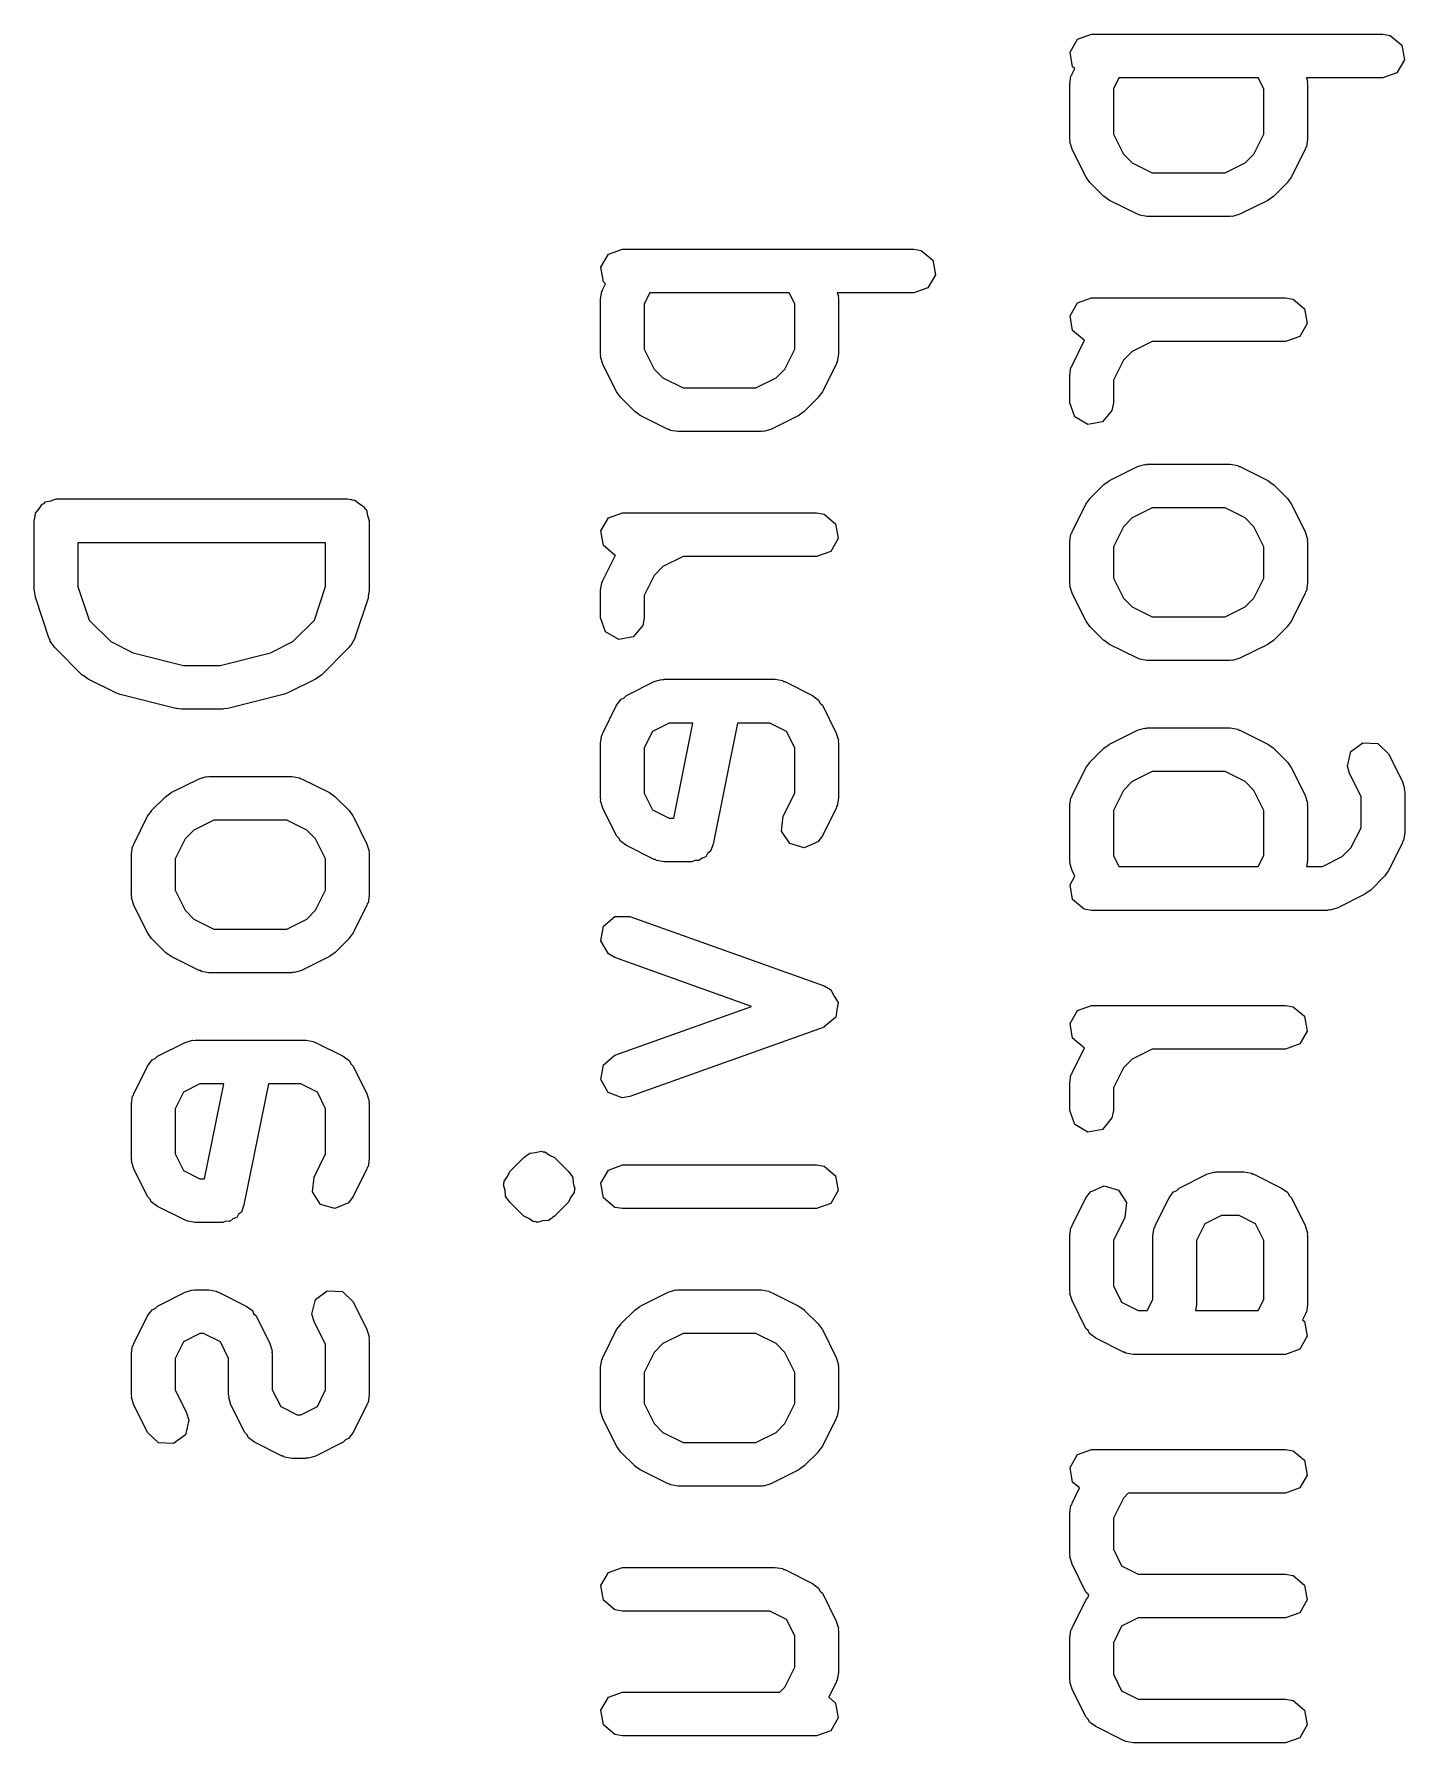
# Model space of a CAD drawing. Extents: x 105.3 to 133.3, y -109.9 to -92.3.
# Drawn here: x 105.27 to 109.97, y -98.17 to -92.31 of the extents above; entities that cross this region are included whole.
import ezdxf

# ---------------------------------------------------------------- set-up
doc = ezdxf.new("R2010")
doc.units = 0
doc.layers.add('BLACK', color=7, linetype='CONTINUOUS')

msp = doc.modelspace()

# ---------------------------------------------------------------- linework, layer by layer
at = {"layer": 'BLACK', "linetype": 'CONTINUOUS'}
for p, q in [((108.822, -92.3679), (108.848, -92.3235)), ((108.848, -92.3235), (108.896, -92.306)), ((108.896, -92.306), (109.896, -92.306)), ((109.896, -92.306), (109.921, -92.3105)), ((109.921, -92.3105), (109.961, -92.3435)), ((109.961, -92.3435), (109.97, -92.394)), ((108.831, -92.4185), (108.822, -92.3679)), ((108.838, -92.4243), (108.831, -92.4185)), ((109.97, -92.394), (109.944, -92.4384)), ((108.821, -92.4762), (108.825, -92.4505)), ((108.821, -92.6667), (108.821, -92.4762)), ((108.825, -92.4505), (108.828, -92.4471)), ((108.828, -92.4471), (108.829, -92.4426)), ((108.829, -92.4426), (108.838, -92.4243)), ((108.99, -92.456), (108.971, -92.4939)), ((109.468, -92.456), (108.99, -92.456)), ((109.487, -92.4939), (109.468, -92.456)), ((109.896, -92.456), (109.633, -92.456)), ((109.633, -92.456), (109.637, -92.4676)), ((109.637, -92.4676), (109.636, -92.472)), ((109.636, -92.472), (109.637, -92.4762)), ((109.637, -92.4762), (109.637, -92.6667)), ((109.944, -92.4384), (109.896, -92.456)), ((108.971, -92.4939), (108.971, -92.649)), ((109.487, -92.649), (109.487, -92.4939)), ((108.971, -92.649), (109.005, -92.7175)), ((109.453, -92.7175), (109.487, -92.649)), ((108.822, -92.6709), (108.821, -92.6667)), ((108.821, -92.6752), (108.822, -92.6709)), ((108.829, -92.7002), (108.821, -92.6752)), ((108.876, -92.7954), (108.829, -92.7002)), ((109.629, -92.7002), (109.582, -92.7954)), ((109.63, -92.6958), (109.629, -92.7002)), ((109.633, -92.6923), (109.63, -92.6958)), ((109.637, -92.6667), (109.633, -92.6923)), ((109.005, -92.7175), (109.035, -92.7479)), ((109.035, -92.7479), (109.104, -92.7821)), ((109.354, -92.7821), (109.423, -92.7479)), ((109.423, -92.7479), (109.453, -92.7175)), ((108.877, -92.7966), (108.876, -92.7954)), ((108.89, -92.8149), (108.877, -92.7966)), ((108.938, -92.8626), (108.89, -92.8149)), ((109.104, -92.7821), (109.354, -92.7821)), ((109.568, -92.8149), (109.52, -92.8626)), ((109.582, -92.7954), (109.568, -92.8135)), ((109.568, -92.8135), (109.568, -92.8149)), ((108.939, -92.8632), (108.938, -92.8626)), ((108.957, -92.8766), (108.939, -92.8632)), ((109.053, -92.9242), (108.957, -92.8766)), ((109.501, -92.8766), (109.405, -92.9242)), ((109.502, -92.8754), (109.501, -92.8766)), ((109.52, -92.8626), (109.502, -92.8754)), ((109.057, -92.9247), (109.053, -92.9242)), ((109.061, -92.9276), (109.057, -92.9247)), ((109.086, -92.9321), (109.061, -92.9276)), ((109.372, -92.9321), (109.086, -92.9321)), ((109.376, -92.9306), (109.372, -92.9321)), ((109.38, -92.9316), (109.376, -92.9306)), ((109.405, -92.9242), (109.38, -92.9316)), ((107.212, -93.106), (107.238, -93.0616)), ((107.238, -93.0616), (107.286, -93.044)), ((107.286, -93.044), (108.286, -93.044)), ((108.286, -93.044), (108.311, -93.0486)), ((108.311, -93.0486), (108.351, -93.0815)), ((107.221, -93.1565), (107.212, -93.106)), ((108.351, -93.0815), (108.36, -93.1321)), ((107.218, -93.1852), (107.219, -93.1807)), ((107.219, -93.1807), (107.228, -93.1624)), ((107.228, -93.1624), (107.221, -93.1565)), ((108.334, -93.1765), (108.286, -93.194)), ((108.36, -93.1321), (108.334, -93.1765)), ((107.211, -93.2143), (107.215, -93.1886)), ((107.211, -93.4048), (107.211, -93.2143)), ((107.215, -93.1886), (107.218, -93.1852)), ((107.38, -93.194), (107.361, -93.232)), ((107.361, -93.232), (107.361, -93.3871)), ((107.858, -93.194), (107.38, -93.194)), ((107.877, -93.232), (107.858, -93.194)), ((107.877, -93.3871), (107.877, -93.232)), ((108.286, -93.194), (108.023, -93.194)), ((108.023, -93.194), (108.027, -93.2057)), ((108.027, -93.2057), (108.026, -93.2101)), ((108.026, -93.2101), (108.027, -93.2143)), ((108.027, -93.2143), (108.027, -93.4048)), ((108.822, -93.2727), (108.848, -93.2283)), ((108.848, -93.2283), (108.896, -93.2107)), ((108.896, -93.2107), (109.562, -93.2107)), ((109.562, -93.2107), (109.588, -93.2152)), ((109.588, -93.2152), (109.627, -93.2482)), ((108.831, -93.3232), (108.822, -93.2727)), ((109.636, -93.2987), (109.611, -93.3432)), ((109.627, -93.2482), (109.636, -93.2987)), ((108.829, -93.4426), (108.872, -93.3565)), ((108.87, -93.3562), (108.831, -93.3232)), ((108.872, -93.3565), (108.87, -93.3562)), ((109.611, -93.3432), (109.562, -93.3607)), ((107.212, -93.409), (107.211, -93.4048)), ((107.211, -93.4133), (107.212, -93.409)), ((107.219, -93.4383), (107.211, -93.4133)), ((107.361, -93.3871), (107.395, -93.4556)), ((107.843, -93.4556), (107.877, -93.3871)), ((108.027, -93.4048), (108.023, -93.4304)), ((109.035, -93.395), (109.005, -93.4254)), ((109.104, -93.3607), (109.035, -93.395)), ((109.562, -93.3607), (109.104, -93.3607)), ((107.266, -93.5335), (107.219, -93.4383)), ((107.395, -93.4556), (107.425, -93.486)), ((107.813, -93.486), (107.843, -93.4556)), ((108.019, -93.4383), (107.972, -93.5335)), ((108.02, -93.4338), (108.019, -93.4383)), ((108.023, -93.4304), (108.02, -93.4338)), ((108.821, -93.4762), (108.825, -93.4505)), ((108.825, -93.4505), (108.828, -93.4471)), ((108.828, -93.4471), (108.829, -93.4426)), ((109.005, -93.4254), (108.971, -93.4939)), ((107.267, -93.5347), (107.266, -93.5335)), ((107.425, -93.486), (107.494, -93.5202)), ((107.494, -93.5202), (107.744, -93.5202)), ((107.744, -93.5202), (107.813, -93.486)), ((107.972, -93.5335), (107.958, -93.5516)), ((108.821, -93.5714), (108.821, -93.4762)), ((108.971, -93.4939), (108.971, -93.5714)), ((107.28, -93.553), (107.267, -93.5347)), ((107.328, -93.6007), (107.28, -93.553)), ((107.958, -93.553), (107.91, -93.6007)), ((107.958, -93.5516), (107.958, -93.553)), ((108.838, -93.6196), (108.821, -93.5714)), ((108.971, -93.5714), (108.966, -93.5971)), ((107.329, -93.6013), (107.328, -93.6007)), ((107.347, -93.6147), (107.329, -93.6013)), ((107.443, -93.6623), (107.347, -93.6147)), ((107.891, -93.6147), (107.795, -93.6623)), ((107.892, -93.6135), (107.891, -93.6147)), ((107.91, -93.6007), (107.892, -93.6135)), ((108.883, -93.6453), (108.838, -93.6196)), ((108.933, -93.6364), (108.883, -93.6453)), ((108.966, -93.5971), (108.933, -93.6364)), ((107.447, -93.6628), (107.443, -93.6623)), ((107.451, -93.6657), (107.447, -93.6628)), ((107.476, -93.6702), (107.451, -93.6657)), ((107.762, -93.6702), (107.476, -93.6702)), ((107.766, -93.6687), (107.762, -93.6702)), ((107.77, -93.6697), (107.766, -93.6687)), ((107.795, -93.6623), (107.77, -93.6697)), ((108.957, -93.8377), (109.053, -93.7901)), ((109.053, -93.7901), (109.078, -93.7826)), ((109.078, -93.7826), (109.082, -93.7837)), ((109.082, -93.7837), (109.086, -93.7821)), ((109.086, -93.7821), (109.372, -93.7821)), ((109.372, -93.7821), (109.398, -93.7867)), ((109.398, -93.7867), (109.401, -93.7895)), ((109.401, -93.7895), (109.405, -93.7901)), ((109.405, -93.7901), (109.501, -93.8377)), ((108.89, -93.8993), (108.938, -93.8517)), ((108.938, -93.8517), (108.956, -93.8389)), ((108.956, -93.8389), (108.957, -93.8377)), ((109.501, -93.8377), (109.519, -93.851)), ((109.519, -93.851), (109.52, -93.8517)), ((109.52, -93.8517), (109.568, -93.8993)), ((105.272, -93.9505), (105.284, -93.9356)), ((105.284, -93.9356), (105.294, -93.9187)), ((105.294, -93.9187), (105.301, -93.9164)), ((105.301, -93.9164), (105.305, -93.9112)), ((105.305, -93.9112), (105.324, -93.9079)), ((105.324, -93.9079), (105.342, -93.9012)), ((105.342, -93.9012), (106.342, -93.9012)), ((106.342, -93.9012), (106.352, -93.9029)), ((106.352, -93.9029), (106.355, -93.9023)), ((106.355, -93.9023), (106.358, -93.904)), ((106.358, -93.904), (106.368, -93.9057)), ((106.368, -93.9057), (106.383, -93.9182)), ((106.383, -93.9182), (106.4, -93.928)), ((106.4, -93.928), (106.402, -93.9343)), ((106.402, -93.9343), (106.407, -93.9387)), ((106.407, -93.9387), (106.411, -93.9579)), ((108.829, -94.0141), (108.876, -93.9188)), ((108.876, -93.9188), (108.89, -93.9008)), ((108.89, -93.9008), (108.89, -93.8993)), ((109.104, -93.9321), (109.035, -93.9664)), ((109.354, -93.9321), (109.104, -93.9321)), ((109.423, -93.9664), (109.354, -93.9321)), ((109.568, -93.8993), (109.581, -93.9177)), ((109.581, -93.9177), (109.582, -93.9188)), ((109.582, -93.9188), (109.629, -94.0141)), ((105.267, -93.9762), (105.269, -93.9664)), ((105.267, -94.2143), (105.267, -93.9762)), ((105.269, -93.9632), (105.27, -93.9603)), ((105.269, -93.9664), (105.269, -93.9632)), ((105.27, -93.9603), (105.272, -93.9505)), ((106.411, -93.9579), (106.417, -93.9762)), ((106.417, -93.9762), (106.417, -94.2143)), ((107.212, -94.0108), (107.238, -93.9664)), ((107.238, -93.9664), (107.286, -93.9488)), ((107.286, -93.9488), (107.952, -93.9488)), ((107.952, -93.9488), (107.978, -93.9533)), ((107.978, -93.9533), (108.017, -93.9863)), ((108.017, -93.9863), (108.026, -94.0368)), ((109.005, -93.9968), (108.971, -94.0653)), ((109.035, -93.9664), (109.005, -93.9968)), ((109.453, -93.9968), (109.423, -93.9664)), ((109.487, -94.0653), (109.453, -93.9968)), ((105.417, -94.0512), (105.417, -94.2021)), ((106.267, -94.0512), (105.417, -94.0512)), ((106.267, -94.2021), (106.267, -94.0512)), ((107.221, -94.0613), (107.212, -94.0108)), ((107.26, -94.0943), (107.221, -94.0613)), ((108.026, -94.0368), (108.001, -94.0813)), ((108.821, -94.0476), (108.825, -94.022)), ((108.821, -94.1905), (108.821, -94.0476)), ((108.825, -94.022), (108.828, -94.0185)), ((108.828, -94.0185), (108.829, -94.0141)), ((109.629, -94.0141), (109.637, -94.039)), ((109.637, -94.039), (109.636, -94.0434)), ((109.636, -94.0434), (109.637, -94.0476)), ((109.637, -94.0476), (109.637, -94.1905)), ((107.219, -94.1807), (107.262, -94.0946)), ((107.262, -94.0946), (107.26, -94.0943)), ((107.494, -94.0988), (107.425, -94.1331)), ((107.952, -94.0988), (107.494, -94.0988)), ((108.001, -94.0813), (107.952, -94.0988)), ((108.971, -94.0653), (108.971, -94.1728)), ((109.487, -94.1728), (109.487, -94.0653)), ((107.395, -94.1635), (107.361, -94.232)), ((107.425, -94.1331), (107.395, -94.1635)), ((108.971, -94.1728), (109.005, -94.2413)), ((109.453, -94.2413), (109.487, -94.1728)), ((105.268, -94.2158), (105.267, -94.2143)), ((105.271, -94.238), (105.268, -94.2158)), ((105.417, -94.2021), (105.456, -94.3166)), ((106.229, -94.3166), (106.267, -94.2021)), ((106.417, -94.2143), (106.413, -94.2364)), ((106.413, -94.2364), (106.414, -94.238)), ((107.211, -94.2143), (107.215, -94.1886)), ((107.211, -94.3095), (107.211, -94.2143)), ((107.215, -94.1886), (107.218, -94.1852)), ((107.218, -94.1852), (107.219, -94.1807)), ((107.361, -94.232), (107.361, -94.3095)), ((108.822, -94.1947), (108.821, -94.1905)), ((108.821, -94.199), (108.822, -94.1947)), ((108.829, -94.224), (108.821, -94.199)), ((108.876, -94.3193), (108.829, -94.224)), ((109.629, -94.224), (109.582, -94.3193)), ((109.63, -94.2196), (109.629, -94.224)), ((109.633, -94.2161), (109.63, -94.2196)), ((109.637, -94.1905), (109.633, -94.2161)), ((105.319, -94.3809), (105.271, -94.238)), ((106.414, -94.238), (106.366, -94.3809)), ((109.005, -94.2413), (109.035, -94.2717)), ((109.035, -94.2717), (109.104, -94.306)), ((109.354, -94.306), (109.423, -94.2717)), ((109.423, -94.2717), (109.453, -94.2413)), ((105.456, -94.3166), (105.53, -94.3907)), ((106.155, -94.3907), (106.229, -94.3166)), ((107.228, -94.3577), (107.211, -94.3095)), ((107.356, -94.3352), (107.323, -94.3745)), ((107.361, -94.3095), (107.356, -94.3352)), ((108.877, -94.3204), (108.876, -94.3193)), ((108.89, -94.3387), (108.877, -94.3204)), ((108.938, -94.3864), (108.89, -94.3387)), ((109.104, -94.306), (109.354, -94.306)), ((109.568, -94.3387), (109.52, -94.3864)), ((109.582, -94.3193), (109.568, -94.3373)), ((109.568, -94.3373), (109.568, -94.3387)), ((105.322, -94.3844), (105.319, -94.3809)), ((105.322, -94.3888), (105.322, -94.3844)), ((105.337, -94.4102), (105.322, -94.3888)), ((105.432, -94.5054), (105.337, -94.4102)), ((105.53, -94.3907), (105.607, -94.4292)), ((106.078, -94.4292), (106.155, -94.3907)), ((106.348, -94.4102), (106.253, -94.5054)), ((106.35, -94.4061), (106.348, -94.4102)), ((106.354, -94.4038), (106.35, -94.4061)), ((106.366, -94.3809), (106.354, -94.4038)), ((107.273, -94.3834), (107.228, -94.3577)), ((107.323, -94.3745), (107.273, -94.3834)), ((108.939, -94.3871), (108.938, -94.3864)), ((108.957, -94.4004), (108.939, -94.3871)), ((109.053, -94.448), (108.957, -94.4004)), ((109.501, -94.4004), (109.405, -94.448)), ((109.502, -94.3992), (109.501, -94.4004)), ((109.52, -94.3864), (109.502, -94.3992)), ((105.607, -94.4292), (105.78, -94.4726)), ((105.905, -94.4726), (106.078, -94.4292)), ((109.057, -94.4485), (109.053, -94.448)), ((109.061, -94.4514), (109.057, -94.4485)), ((109.086, -94.456), (109.061, -94.4514)), ((109.372, -94.456), (109.086, -94.456)), ((109.376, -94.4544), (109.372, -94.456)), ((109.38, -94.4555), (109.376, -94.4544)), ((109.405, -94.448), (109.38, -94.4555)), ((105.434, -94.5061), (105.432, -94.5054)), ((105.452, -94.5195), (105.434, -94.5061)), ((105.547, -94.5671), (105.452, -94.5195)), ((105.78, -94.4726), (105.905, -94.4726)), ((106.233, -94.5195), (106.138, -94.5671)), ((106.234, -94.5183), (106.233, -94.5195)), ((106.253, -94.5054), (106.234, -94.5183)), ((107.3, -94.5758), (107.395, -94.5282)), ((107.395, -94.5282), (107.42, -94.5207)), ((107.42, -94.5207), (107.424, -94.5218)), ((107.424, -94.5218), (107.429, -94.5202)), ((107.429, -94.5202), (107.81, -94.5202)), ((107.81, -94.5202), (107.835, -94.5248)), ((107.835, -94.5248), (107.839, -94.5276)), ((107.839, -94.5276), (107.843, -94.5282)), ((107.843, -94.5282), (107.938, -94.5758)), ((105.55, -94.5675), (105.547, -94.5671)), ((105.562, -94.5728), (105.55, -94.5675)), ((105.753, -94.6204), (105.562, -94.5728)), ((106.122, -94.5728), (105.932, -94.6204)), ((106.125, -94.5708), (106.122, -94.5728)), ((106.138, -94.5671), (106.125, -94.5708)), ((107.266, -94.6093), (107.282, -94.5884)), ((107.282, -94.5884), (107.292, -94.5839)), ((107.292, -94.5839), (107.3, -94.5758)), ((107.938, -94.5758), (107.959, -94.5913)), ((105.756, -94.62), (105.753, -94.6204)), ((105.771, -94.6226), (105.756, -94.62)), ((105.914, -94.6226), (105.771, -94.6226)), ((105.917, -94.6214), (105.914, -94.6226)), ((105.932, -94.6204), (105.917, -94.6214)), ((107.219, -94.7046), (107.266, -94.6093)), ((107.959, -94.5913), (107.964, -94.6016)), ((107.964, -94.6016), (107.972, -94.6093)), ((107.972, -94.6093), (108.019, -94.7046)), ((107.218, -94.709), (107.219, -94.7046)), ((107.389, -94.6988), (107.361, -94.7558)), ((107.446, -94.6702), (107.389, -94.6988)), ((107.528, -94.6702), (107.446, -94.6702)), ((107.462, -94.9964), (107.528, -94.6702)), ((107.681, -94.6702), (107.597, -95.0861)), ((107.792, -94.6702), (107.681, -94.6702)), ((107.849, -94.6988), (107.792, -94.6702)), ((107.877, -94.7558), (107.849, -94.6988)), ((108.019, -94.7046), (108.027, -94.7295)), ((108.957, -94.7424), (109.053, -94.6948)), ((109.053, -94.6948), (109.078, -94.6874)), ((109.078, -94.6874), (109.082, -94.6884)), ((109.082, -94.6884), (109.086, -94.6869)), ((109.086, -94.6869), (109.372, -94.6869)), ((109.372, -94.6869), (109.398, -94.6914)), ((109.398, -94.6914), (109.401, -94.6943)), ((109.401, -94.6943), (109.405, -94.6948)), ((109.405, -94.6948), (109.501, -94.7424)), ((107.211, -94.7381), (107.215, -94.7124)), ((107.211, -94.9286), (107.211, -94.7381)), ((107.215, -94.7124), (107.218, -94.709)), ((107.361, -94.7558), (107.361, -94.9109)), ((107.877, -94.9109), (107.877, -94.7558)), ((108.027, -94.7295), (108.026, -94.7339)), ((108.026, -94.7339), (108.027, -94.7381)), ((108.027, -94.7381), (108.027, -94.9286)), ((108.89, -94.8041), (108.938, -94.7565)), ((108.938, -94.7565), (108.956, -94.7436)), ((108.956, -94.7436), (108.957, -94.7424)), ((109.501, -94.7424), (109.519, -94.7558)), ((109.519, -94.7558), (109.52, -94.7565)), ((109.52, -94.7565), (109.568, -94.8041)), ((109.786, -94.7682), (109.827, -94.7376)), ((109.827, -94.7376), (109.878, -94.7407)), ((109.878, -94.7407), (109.915, -94.776)), ((108.829, -94.9188), (108.876, -94.8236)), ((108.876, -94.8236), (108.89, -94.8056)), ((108.89, -94.8056), (108.89, -94.8041)), ((109.568, -94.8041), (109.581, -94.8225)), ((109.581, -94.8225), (109.582, -94.8236)), ((109.582, -94.8236), (109.629, -94.9188)), ((109.774, -94.8181), (109.786, -94.7682)), ((109.781, -94.8431), (109.774, -94.8181)), ((109.915, -94.776), (109.963, -94.8712)), ((105.737, -94.9091), (105.833, -94.8615)), ((105.833, -94.8615), (105.858, -94.8541)), ((105.858, -94.8541), (105.862, -94.8551)), ((105.862, -94.8551), (105.866, -94.8536)), ((105.866, -94.8536), (106.152, -94.8536)), ((106.152, -94.8536), (106.178, -94.8581)), ((106.178, -94.8581), (106.181, -94.861)), ((106.181, -94.861), (106.185, -94.8615)), ((106.185, -94.8615), (106.281, -94.9091)), ((109.035, -94.8712), (109.005, -94.9016)), ((109.104, -94.8369), (109.035, -94.8712)), ((109.354, -94.8369), (109.104, -94.8369)), ((109.423, -94.8712), (109.354, -94.8369)), ((109.453, -94.9016), (109.423, -94.8712)), ((109.821, -94.9225), (109.781, -94.8431)), ((109.963, -94.8712), (109.97, -94.8962)), ((105.67, -94.9708), (105.718, -94.9232)), ((105.718, -94.9232), (105.736, -94.9103)), ((105.736, -94.9103), (105.737, -94.9091)), ((106.281, -94.9091), (106.299, -94.9225)), ((106.299, -94.9225), (106.3, -94.9232)), ((106.3, -94.9232), (106.348, -94.9708)), ((107.212, -94.9328), (107.211, -94.9286)), ((107.211, -94.9371), (107.212, -94.9328)), ((107.219, -94.9621), (107.211, -94.9371)), ((107.361, -94.9109), (107.389, -94.9679)), ((107.838, -94.9903), (107.877, -94.9109)), ((108.027, -94.9286), (108.023, -94.9542)), ((108.821, -94.9524), (108.825, -94.9267)), ((108.825, -94.9267), (108.828, -94.9233)), ((108.828, -94.9233), (108.829, -94.9188)), ((109.005, -94.9016), (108.971, -94.9701)), ((109.487, -94.9701), (109.453, -94.9016)), ((109.629, -94.9188), (109.637, -94.9438)), ((109.821, -95.0299), (109.821, -94.9225)), ((109.97, -94.8962), (109.969, -94.9005)), ((109.969, -94.9005), (109.971, -94.9048)), ((109.971, -94.9048), (109.971, -95.0476)), ((105.609, -95.0855), (105.656, -94.9903)), ((105.656, -94.9903), (105.67, -94.9723)), ((105.67, -94.9723), (105.67, -94.9708)), ((106.348, -94.9708), (106.361, -94.9891)), ((106.361, -94.9891), (106.362, -94.9903)), ((106.362, -94.9903), (106.409, -95.0855)), ((107.266, -95.0573), (107.219, -94.9621)), ((107.389, -94.9679), (107.446, -94.9964)), ((107.446, -94.9964), (107.462, -94.9964)), ((107.832, -95.0412), (107.838, -94.9903)), ((108.019, -94.9621), (107.972, -95.0573)), ((108.02, -94.9577), (108.019, -94.9621)), ((108.023, -94.9542), (108.02, -94.9577)), ((108.821, -95.1429), (108.821, -94.9524)), ((108.971, -94.9701), (108.971, -95.1252)), ((109.487, -95.1252), (109.487, -94.9701)), ((109.637, -94.9438), (109.636, -94.9482)), ((109.636, -94.9482), (109.637, -94.9524)), ((109.637, -94.9524), (109.637, -95.1429)), ((105.815, -95.0378), (105.785, -95.0682)), ((105.884, -95.0036), (105.815, -95.0378)), ((106.134, -95.0036), (105.884, -95.0036)), ((106.203, -95.0378), (106.134, -95.0036)), ((106.233, -95.0682), (106.203, -95.0378)), ((107.274, -95.0651), (107.266, -95.0573)), ((107.86, -95.084), (107.832, -95.0412)), ((107.972, -95.0573), (107.956, -95.0783)), ((109.786, -95.0984), (109.821, -95.0299)), ((109.971, -95.0476), (109.966, -95.0733)), ((105.601, -95.119), (105.605, -95.0934)), ((105.605, -95.0934), (105.608, -95.09)), ((105.608, -95.09), (105.609, -95.0855)), ((105.785, -95.0682), (105.751, -95.1368)), ((106.267, -95.1368), (106.233, -95.0682)), ((106.409, -95.0855), (106.417, -95.1105)), ((106.417, -95.1105), (106.416, -95.1148)), ((106.416, -95.1148), (106.417, -95.119)), ((107.279, -95.0754), (107.274, -95.0651)), ((107.3, -95.0909), (107.279, -95.0754)), ((107.395, -95.1385), (107.3, -95.0909)), ((107.588, -95.1104), (107.578, -95.1182)), ((107.597, -95.0861), (107.588, -95.1104)), ((107.909, -95.0987), (107.86, -95.084)), ((107.956, -95.0783), (107.909, -95.0987)), ((109.756, -95.1288), (109.786, -95.0984)), ((109.963, -95.0812), (109.915, -95.1764)), ((109.966, -95.0733), (109.963, -95.0767)), ((109.963, -95.0767), (109.963, -95.0812)), ((105.601, -95.2619), (105.601, -95.119)), ((105.751, -95.1368), (105.751, -95.2442)), ((106.267, -95.2442), (106.267, -95.1368)), ((106.417, -95.119), (106.417, -95.2619)), ((107.399, -95.139), (107.395, -95.1385)), ((107.403, -95.1419), (107.399, -95.139)), ((107.429, -95.1464), (107.403, -95.1419)), ((107.524, -95.1464), (107.429, -95.1464)), ((107.535, -95.1422), (107.524, -95.1464)), ((107.548, -95.1425), (107.535, -95.1422)), ((107.559, -95.1337), (107.548, -95.1425)), ((107.572, -95.1289), (107.559, -95.1337)), ((107.578, -95.1182), (107.572, -95.1289)), ((108.822, -95.1471), (108.821, -95.1429)), ((108.821, -95.1514), (108.822, -95.1471)), ((108.829, -95.1764), (108.821, -95.1514)), ((108.971, -95.1252), (108.99, -95.1631)), ((108.99, -95.1631), (109.468, -95.1631)), ((109.468, -95.1631), (109.487, -95.1252)), ((109.637, -95.1429), (109.634, -95.1631)), ((109.634, -95.1631), (109.688, -95.1631)), ((109.688, -95.1631), (109.756, -95.1288)), ((108.822, -95.2251), (108.839, -95.1962)), ((108.831, -95.2756), (108.822, -95.2251)), ((108.839, -95.1962), (108.829, -95.1764)), ((109.901, -95.1959), (109.854, -95.2435)), ((109.902, -95.1944), (109.901, -95.1959)), ((109.915, -95.1764), (109.902, -95.1944)), ((105.602, -95.2661), (105.601, -95.2619)), ((105.601, -95.2705), (105.602, -95.2661)), ((105.609, -95.2954), (105.601, -95.2705)), ((105.751, -95.2442), (105.785, -95.3127)), ((106.233, -95.3127), (106.267, -95.2442)), ((106.41, -95.291), (106.409, -95.2954)), ((106.413, -95.2876), (106.41, -95.291)), ((106.417, -95.2619), (106.413, -95.2876)), ((108.87, -95.3086), (108.831, -95.2756)), ((109.834, -95.2576), (109.739, -95.3052)), ((109.835, -95.2564), (109.834, -95.2576)), ((109.854, -95.2435), (109.835, -95.2564)), ((105.656, -95.3907), (105.609, -95.2954)), ((105.785, -95.3127), (105.815, -95.3431)), ((105.815, -95.3431), (105.884, -95.3774)), ((106.134, -95.3774), (106.203, -95.3431)), ((106.203, -95.3431), (106.233, -95.3127)), ((106.409, -95.2954), (106.362, -95.3907)), ((107.221, -95.3677), (107.26, -95.3344)), ((107.26, -95.3344), (107.311, -95.3341)), ((107.311, -95.3341), (107.978, -95.5722)), ((108.896, -95.3131), (108.87, -95.3086)), ((109.705, -95.3131), (108.896, -95.3131)), ((109.709, -95.3116), (109.705, -95.3131)), ((109.714, -95.3126), (109.709, -95.3116)), ((109.739, -95.3052), (109.714, -95.3126)), ((105.657, -95.3918), (105.656, -95.3907)), ((105.67, -95.4102), (105.657, -95.3918)), ((105.718, -95.4578), (105.67, -95.4102)), ((105.884, -95.3774), (106.134, -95.3774)), ((106.348, -95.4102), (106.3, -95.4578)), ((106.362, -95.3907), (106.348, -95.4087)), ((106.348, -95.4087), (106.348, -95.4102)), ((107.212, -95.4182), (107.221, -95.3677)), ((105.719, -95.4585), (105.718, -95.4578)), ((105.737, -95.4718), (105.719, -95.4585)), ((106.3, -95.4578), (106.282, -95.4707)), ((107.238, -95.4625), (107.212, -95.4182)), ((107.26, -95.4754), (107.238, -95.4625)), ((105.833, -95.5195), (105.737, -95.4718)), ((105.837, -95.52), (105.833, -95.5195)), ((105.841, -95.5229), (105.837, -95.52)), ((105.866, -95.5274), (105.841, -95.5229)), ((106.152, -95.5274), (105.866, -95.5274)), ((106.156, -95.5258), (106.152, -95.5274)), ((106.16, -95.5269), (106.156, -95.5258)), ((106.185, -95.5195), (106.16, -95.5269)), ((106.281, -95.4718), (106.185, -95.5195)), ((106.282, -95.4707), (106.281, -95.4718)), ((107.729, -95.6429), (107.26, -95.4754)), ((107.978, -95.5722), (108, -95.5851)), ((108, -95.5851), (108, -95.5855)), ((108, -95.5855), (108.001, -95.5857)), ((108.001, -95.5857), (108.013, -95.6076)), ((107.26, -95.8103), (107.729, -95.6429)), ((108.013, -95.6076), (108.026, -95.6294)), ((108.026, -95.6303), (108.022, -95.655)), ((108.026, -95.6294), (108.026, -95.6299)), ((108.026, -95.6299), (108.026, -95.6303)), ((108.848, -95.6568), (108.896, -95.6393)), ((108.896, -95.6393), (109.562, -95.6393)), ((109.562, -95.6393), (109.588, -95.6438)), ((109.588, -95.6438), (109.627, -95.6768)), ((107.998, -95.6968), (107.978, -95.7132)), ((108.017, -95.6807), (107.998, -95.6968)), ((108.018, -95.68), (108.017, -95.6803)), ((108.017, -95.6803), (108.017, -95.6807)), ((108.022, -95.655), (108.018, -95.68)), ((108.822, -95.7013), (108.848, -95.6568)), ((108.831, -95.7518), (108.822, -95.7013)), ((109.627, -95.6768), (109.636, -95.7273)), ((105.785, -95.7663), (105.81, -95.7588)), ((105.81, -95.7588), (105.814, -95.7599)), ((105.814, -95.7599), (105.819, -95.7583)), ((105.819, -95.7583), (106.2, -95.7583)), ((106.2, -95.7583), (106.225, -95.7629)), ((107.978, -95.7135), (107.311, -95.9516)), ((107.978, -95.7132), (107.978, -95.7132)), ((107.978, -95.7132), (107.978, -95.7135)), ((108.87, -95.7848), (108.831, -95.7518)), ((109.636, -95.7273), (109.611, -95.7717)), ((105.682, -95.822), (105.69, -95.8139)), ((105.69, -95.8139), (105.785, -95.7663)), ((106.225, -95.7629), (106.229, -95.7657)), ((106.229, -95.7657), (106.233, -95.7663)), ((106.233, -95.7663), (106.328, -95.8139)), ((106.328, -95.8139), (106.349, -95.8294)), ((107.221, -95.8431), (107.26, -95.8103)), ((108.829, -95.8712), (108.872, -95.7851)), ((108.872, -95.7851), (108.87, -95.7848)), ((109.104, -95.7893), (109.035, -95.8235)), ((109.562, -95.7893), (109.104, -95.7893)), ((109.611, -95.7717), (109.562, -95.7893)), ((105.609, -95.9426), (105.656, -95.8474)), ((105.656, -95.8474), (105.672, -95.8265)), ((105.672, -95.8265), (105.682, -95.822)), ((106.349, -95.8294), (106.354, -95.8397)), ((106.354, -95.8397), (106.362, -95.8474)), ((106.362, -95.8474), (106.409, -95.9426)), ((107.212, -95.8935), (107.221, -95.8431)), ((108.821, -95.9048), (108.825, -95.8791)), ((108.825, -95.8791), (108.828, -95.8757)), ((108.828, -95.8757), (108.829, -95.8712)), ((109.005, -95.8539), (108.971, -95.9225)), ((109.035, -95.8235), (109.005, -95.8539)), ((105.779, -95.9369), (105.751, -95.9939)), ((105.836, -95.9083), (105.779, -95.9369)), ((105.918, -95.9083), (105.836, -95.9083)), ((105.852, -96.2345), (105.918, -95.9083)), ((106.071, -95.9083), (105.987, -96.3242)), ((106.182, -95.9083), (106.071, -95.9083)), ((106.239, -95.9369), (106.182, -95.9083)), ((106.267, -95.9939), (106.239, -95.9369)), ((107.237, -95.9381), (107.212, -95.8935)), ((107.285, -95.956), (107.237, -95.9381)), ((108.821, -96), (108.821, -95.9048)), ((108.971, -95.9225), (108.971, -96)), ((105.601, -95.9762), (105.605, -95.9505)), ((105.601, -96.1667), (105.601, -95.9762)), ((105.605, -95.9505), (105.608, -95.9471)), ((105.608, -95.9471), (105.609, -95.9426)), ((105.751, -95.9939), (105.751, -96.149)), ((106.267, -96.149), (106.267, -95.9939)), ((106.409, -95.9426), (106.417, -95.9676)), ((106.417, -95.9676), (106.416, -95.972)), ((106.416, -95.972), (106.417, -95.9762)), ((106.417, -95.9762), (106.417, -96.1667)), ((107.311, -95.9516), (107.285, -95.956)), ((108.838, -96.0482), (108.821, -96)), ((108.883, -96.0739), (108.838, -96.0482)), ((108.966, -96.0257), (108.933, -96.065)), ((108.971, -96), (108.966, -96.0257)), ((108.933, -96.065), (108.883, -96.0739)), ((105.602, -96.1709), (105.601, -96.1667)), ((105.601, -96.1752), (105.602, -96.1709)), ((105.751, -96.149), (105.779, -96.206)), ((106.228, -96.2284), (106.267, -96.149)), ((106.417, -96.1667), (106.413, -96.1923)), ((106.899, -96.2089), (106.947, -96.1613)), ((106.947, -96.1613), (106.955, -96.1556)), ((106.955, -96.1556), (106.957, -96.1528)), ((106.957, -96.1528), (106.96, -96.152)), ((106.96, -96.152), (106.968, -96.1463)), ((106.968, -96.1463), (106.988, -96.1446)), ((106.988, -96.1446), (107.007, -96.1396)), ((107.007, -96.1396), (107.013, -96.1424)), ((107.013, -96.1424), (107.019, -96.1418)), ((107.019, -96.1418), (107.035, -96.153)), ((107.035, -96.153), (107.053, -96.1613)), ((107.053, -96.1613), (107.101, -96.2089)), ((105.609, -96.2002), (105.601, -96.1752)), ((105.656, -96.2954), (105.609, -96.2002)), ((105.779, -96.206), (105.836, -96.2345)), ((106.222, -96.2793), (106.228, -96.2284)), ((106.409, -96.2002), (106.362, -96.2954)), ((106.41, -96.1958), (106.409, -96.2002)), ((106.413, -96.1923), (106.41, -96.1958)), ((106.88, -96.2425), (106.891, -96.2265)), ((106.891, -96.2265), (106.899, -96.2089)), ((107.101, -96.2089), (107.106, -96.217)), ((107.106, -96.217), (107.109, -96.2189)), ((107.109, -96.2189), (107.11, -96.2221)), ((107.11, -96.2221), (107.11, -96.2223)), ((107.11, -96.2223), (107.113, -96.2244)), ((107.113, -96.2244), (107.113, -96.2264)), ((107.113, -96.2264), (107.116, -96.2302)), ((107.116, -96.2302), (107.117, -96.2496)), ((107.212, -96.2489), (107.238, -96.2045)), ((107.238, -96.2045), (107.286, -96.1869)), ((107.286, -96.1869), (107.952, -96.1869)), ((107.952, -96.1869), (107.978, -96.1914)), ((107.978, -96.1914), (108.017, -96.2244)), ((108.017, -96.2244), (108.026, -96.2749)), ((109.196, -96.2663), (109.291, -96.2186)), ((109.291, -96.2186), (109.316, -96.2112)), ((109.316, -96.2112), (109.32, -96.2122)), ((109.32, -96.2122), (109.324, -96.2107)), ((109.324, -96.2107), (109.42, -96.2107)), ((109.42, -96.2107), (109.445, -96.2152)), ((109.445, -96.2152), (109.449, -96.2181)), ((109.449, -96.2181), (109.453, -96.2186)), ((109.453, -96.2186), (109.548, -96.2663)), ((105.836, -96.2345), (105.852, -96.2345)), ((106.25, -96.3221), (106.222, -96.2793)), ((106.878, -96.2554), (106.879, -96.2523)), ((106.883, -96.2742), (106.878, -96.2554)), ((106.879, -96.2489), (106.88, -96.2459)), ((106.879, -96.2523), (106.879, -96.2489)), ((106.88, -96.2459), (106.88, -96.2425)), ((106.884, -96.2936), (106.883, -96.2742)), ((107.12, -96.2813), (107.109, -96.2973)), ((107.117, -96.2496), (107.122, -96.2684)), ((107.121, -96.2749), (107.12, -96.2779)), ((107.12, -96.2779), (107.12, -96.2813)), ((107.122, -96.2684), (107.121, -96.2715)), ((107.121, -96.2715), (107.121, -96.2749)), ((107.221, -96.2994), (107.212, -96.2489)), ((108.026, -96.2749), (108.001, -96.3194)), ((108.876, -96.2998), (108.892, -96.2789)), ((108.892, -96.2789), (108.939, -96.2585)), ((108.939, -96.2585), (108.988, -96.2731)), ((108.988, -96.2731), (109.016, -96.3159)), ((109.162, -96.2998), (109.177, -96.2789)), ((109.177, -96.2789), (109.188, -96.2744)), ((109.188, -96.2744), (109.196, -96.2663)), ((109.548, -96.2663), (109.569, -96.2818)), ((109.569, -96.2818), (109.574, -96.2921)), ((105.664, -96.3032), (105.656, -96.2954)), ((105.669, -96.3135), (105.664, -96.3032)), ((105.69, -96.329), (105.669, -96.3135)), ((105.785, -96.3766), (105.69, -96.329)), ((105.978, -96.3485), (105.968, -96.3562)), ((105.987, -96.3242), (105.978, -96.3485)), ((106.299, -96.3368), (106.25, -96.3221)), ((106.346, -96.3164), (106.299, -96.3368)), ((106.362, -96.2954), (106.346, -96.3164)), ((106.887, -96.2974), (106.884, -96.2936)), ((106.887, -96.2994), (106.887, -96.2974)), ((106.89, -96.3015), (106.887, -96.2994)), ((106.89, -96.3017), (106.89, -96.3015)), ((106.891, -96.3049), (106.89, -96.3017)), ((106.894, -96.3068), (106.891, -96.3049)), ((106.899, -96.3149), (106.894, -96.3068)), ((106.947, -96.3626), (106.899, -96.3149)), ((107.101, -96.3149), (107.053, -96.3626)), ((107.109, -96.2973), (107.101, -96.3149)), ((107.26, -96.3324), (107.221, -96.2994)), ((107.286, -96.3369), (107.26, -96.3324)), ((107.952, -96.3369), (107.286, -96.3369)), ((108.001, -96.3194), (107.952, -96.3369)), ((108.829, -96.395), (108.876, -96.2998)), ((109.016, -96.3159), (109.01, -96.3669)), ((109.114, -96.395), (109.162, -96.2998)), ((109.574, -96.2921), (109.582, -96.2998)), ((109.582, -96.2998), (109.629, -96.395)), ((105.789, -96.3771), (105.785, -96.3766)), ((105.793, -96.38), (105.789, -96.3771)), ((105.819, -96.3845), (105.793, -96.38)), ((105.914, -96.3845), (105.819, -96.3845)), ((105.925, -96.3803), (105.914, -96.3845)), ((105.938, -96.3806), (105.925, -96.3803)), ((105.949, -96.3718), (105.938, -96.3806)), ((105.962, -96.367), (105.949, -96.3718)), ((105.968, -96.3562), (105.962, -96.367)), ((106.965, -96.3708), (106.947, -96.3626)), ((106.981, -96.382), (106.965, -96.3708)), ((106.987, -96.3814), (106.981, -96.382)), ((106.993, -96.3842), (106.987, -96.3814)), ((107.012, -96.3792), (106.993, -96.3842)), ((107.032, -96.3775), (107.012, -96.3792)), ((107.04, -96.3718), (107.032, -96.3775)), ((107.043, -96.371), (107.04, -96.3718)), ((107.045, -96.3682), (107.043, -96.371)), ((107.053, -96.3626), (107.045, -96.3682)), ((108.821, -96.4286), (108.825, -96.4029)), ((108.825, -96.4029), (108.828, -96.3995)), ((108.828, -96.3995), (108.829, -96.395)), ((109.01, -96.3669), (108.971, -96.4463)), ((109.106, -96.4286), (109.111, -96.4029)), ((109.111, -96.4029), (109.114, -96.3995)), ((109.114, -96.3995), (109.114, -96.395)), ((109.285, -96.3892), (109.256, -96.4463)), ((109.342, -96.3607), (109.285, -96.3892)), ((109.402, -96.3607), (109.342, -96.3607)), ((109.459, -96.3892), (109.402, -96.3607)), ((109.487, -96.4463), (109.459, -96.3892)), ((109.629, -96.395), (109.637, -96.42)), ((108.821, -96.619), (108.821, -96.4286)), ((108.971, -96.4463), (108.971, -96.6013)), ((109.106, -96.649), (109.106, -96.4286)), ((109.256, -96.4463), (109.256, -96.6667)), ((109.487, -96.649), (109.487, -96.4463)), ((109.637, -96.42), (109.636, -96.4244)), ((109.636, -96.4244), (109.637, -96.4286)), ((109.637, -96.4286), (109.637, -96.6667)), ((105.69, -96.671), (105.785, -96.6234)), ((105.785, -96.6234), (105.81, -96.616)), ((105.81, -96.616), (105.814, -96.617)), ((105.814, -96.617), (105.819, -96.6155)), ((105.819, -96.6155), (105.866, -96.6155)), ((105.866, -96.6155), (105.892, -96.62)), ((105.892, -96.62), (105.895, -96.6229)), ((105.895, -96.6229), (105.9, -96.6234)), ((105.9, -96.6234), (105.995, -96.671)), ((106.232, -96.6492), (106.273, -96.6186)), ((106.273, -96.6186), (106.325, -96.6217)), ((106.325, -96.6217), (106.362, -96.6569)), ((107.347, -96.671), (107.443, -96.6234)), ((107.443, -96.6234), (107.468, -96.616)), ((107.468, -96.616), (107.472, -96.617)), ((107.472, -96.617), (107.476, -96.6155)), ((107.476, -96.6155), (107.762, -96.6155)), ((107.762, -96.6155), (107.788, -96.62)), ((107.788, -96.62), (107.791, -96.6229)), ((107.791, -96.6229), (107.795, -96.6234)), ((107.795, -96.6234), (107.891, -96.671)), ((108.822, -96.6233), (108.821, -96.619)), ((108.821, -96.6276), (108.822, -96.6233)), ((108.829, -96.6526), (108.821, -96.6276)), ((108.971, -96.6013), (108.999, -96.6584)), ((105.656, -96.7046), (105.672, -96.6836)), ((105.672, -96.6836), (105.682, -96.6792)), ((105.682, -96.6792), (105.69, -96.671)), ((105.995, -96.671), (106.016, -96.6865)), ((106.016, -96.6865), (106.02, -96.6968)), ((106.02, -96.6968), (106.029, -96.7046)), ((106.22, -96.699), (106.232, -96.6492)), ((106.228, -96.724), (106.22, -96.699)), ((106.362, -96.6569), (106.409, -96.7522)), ((107.28, -96.7327), (107.328, -96.6851)), ((107.328, -96.6851), (107.346, -96.6722)), ((107.346, -96.6722), (107.347, -96.671)), ((107.891, -96.671), (107.909, -96.6844)), ((107.909, -96.6844), (107.91, -96.6851)), ((107.91, -96.6851), (107.958, -96.7327)), ((108.876, -96.7478), (108.829, -96.6526)), ((108.999, -96.6584), (109.056, -96.6869)), ((109.056, -96.6869), (109.087, -96.6869)), ((109.087, -96.6869), (109.106, -96.649)), ((109.256, -96.6667), (109.253, -96.6869)), ((109.253, -96.6869), (109.468, -96.6869)), ((109.468, -96.6869), (109.487, -96.649)), ((109.629, -96.7002), (109.62, -96.7185)), ((109.63, -96.6958), (109.629, -96.7002)), ((109.633, -96.6923), (109.63, -96.6958)), ((109.637, -96.6667), (109.633, -96.6923)), ((105.609, -96.7998), (105.656, -96.7046)), ((106.029, -96.7046), (106.076, -96.7998)), ((106.267, -96.8034), (106.228, -96.724)), ((106.409, -96.7522), (106.417, -96.7771)), ((107.219, -96.8474), (107.266, -96.7522)), ((107.266, -96.7522), (107.28, -96.7342)), ((107.28, -96.7342), (107.28, -96.7327)), ((107.958, -96.7327), (107.971, -96.751)), ((107.971, -96.751), (107.972, -96.7522)), ((107.972, -96.7522), (108.019, -96.8474)), ((108.884, -96.7555), (108.876, -96.7478)), ((108.889, -96.7659), (108.884, -96.7555)), ((109.62, -96.7185), (109.627, -96.7244)), ((109.627, -96.7244), (109.636, -96.7749)), ((105.601, -96.8333), (105.605, -96.8077)), ((105.605, -96.8077), (105.608, -96.8042)), ((105.608, -96.8042), (105.609, -96.7998)), ((105.779, -96.794), (105.751, -96.851)), ((105.836, -96.7655), (105.779, -96.794)), ((105.848, -96.7655), (105.836, -96.7655)), ((105.906, -96.794), (105.848, -96.7655)), ((105.934, -96.851), (105.906, -96.794)), ((106.076, -96.7998), (106.084, -96.8248)), ((106.267, -96.9585), (106.267, -96.8034)), ((106.417, -96.7771), (106.416, -96.7815)), ((106.416, -96.7815), (106.417, -96.7857)), ((106.417, -96.7857), (106.417, -96.9762)), ((107.425, -96.7997), (107.395, -96.8301)), ((107.494, -96.7655), (107.425, -96.7997)), ((107.744, -96.7655), (107.494, -96.7655)), ((107.813, -96.7997), (107.744, -96.7655)), ((107.843, -96.8301), (107.813, -96.7997)), ((108.91, -96.7814), (108.889, -96.7659)), ((109.005, -96.829), (108.91, -96.7814)), ((109.636, -96.7749), (109.611, -96.8194)), ((105.601, -96.9762), (105.601, -96.8333)), ((105.751, -96.851), (105.751, -96.9585)), ((105.934, -96.9762), (105.934, -96.851)), ((106.084, -96.8248), (106.083, -96.8291)), ((106.083, -96.8291), (106.084, -96.8333)), ((106.084, -96.8333), (106.084, -96.9585)), ((107.211, -96.881), (107.215, -96.8553)), ((107.215, -96.8553), (107.218, -96.8519)), ((107.218, -96.8519), (107.219, -96.8474)), ((107.395, -96.8301), (107.361, -96.8987)), ((107.877, -96.8987), (107.843, -96.8301)), ((108.019, -96.8474), (108.027, -96.8724)), ((108.027, -96.8724), (108.026, -96.8767)), ((109.009, -96.8295), (109.005, -96.829)), ((109.013, -96.8324), (109.009, -96.8295)), ((109.039, -96.8369), (109.013, -96.8324)), ((109.562, -96.8369), (109.039, -96.8369)), ((109.611, -96.8194), (109.562, -96.8369)), ((107.211, -97.0238), (107.211, -96.881)), ((107.361, -96.8987), (107.361, -97.0061)), ((107.877, -97.0061), (107.877, -96.8987)), ((108.026, -96.8767), (108.027, -96.881)), ((108.027, -96.881), (108.027, -97.0238)), ((105.602, -96.9804), (105.601, -96.9762)), ((105.601, -96.9848), (105.602, -96.9804)), ((105.609, -97.0097), (105.601, -96.9848)), ((105.751, -96.9585), (105.79, -97.0379)), ((105.936, -96.9804), (105.934, -96.9762)), ((105.935, -96.9848), (105.936, -96.9804)), ((105.942, -97.0097), (105.935, -96.9848)), ((106.084, -96.9585), (106.113, -97.0155)), ((106.239, -97.0155), (106.267, -96.9585)), ((106.417, -96.9762), (106.413, -97.0018)), ((105.656, -97.105), (105.609, -97.0097)), ((105.79, -97.0379), (105.798, -97.0629)), ((105.99, -97.105), (105.942, -97.0097)), ((106.113, -97.0155), (106.17, -97.044)), ((106.17, -97.044), (106.182, -97.044)), ((106.182, -97.044), (106.239, -97.0155)), ((106.409, -97.0097), (106.362, -97.105)), ((106.41, -97.0053), (106.409, -97.0097)), ((106.413, -97.0018), (106.41, -97.0053)), ((107.212, -97.028), (107.211, -97.0238)), ((107.211, -97.0324), (107.212, -97.028)), ((107.219, -97.0573), (107.211, -97.0324)), ((107.361, -97.0061), (107.395, -97.0746)), ((107.843, -97.0746), (107.877, -97.0061)), ((108.023, -97.0495), (108.02, -97.0529)), ((108.027, -97.0238), (108.023, -97.0495)), ((105.694, -97.1402), (105.656, -97.105)), ((105.798, -97.0629), (105.786, -97.1128)), ((105.998, -97.1127), (105.99, -97.105)), ((106.362, -97.105), (106.346, -97.1259)), ((107.266, -97.1526), (107.219, -97.0573)), ((107.395, -97.0746), (107.425, -97.105)), ((107.425, -97.105), (107.494, -97.1393)), ((107.744, -97.1393), (107.813, -97.105)), ((107.813, -97.105), (107.843, -97.0746)), ((108.019, -97.0573), (107.972, -97.1526)), ((108.02, -97.0529), (108.019, -97.0573)), ((105.745, -97.1433), (105.694, -97.1402)), ((105.786, -97.1128), (105.745, -97.1433)), ((106.002, -97.123), (105.998, -97.1127)), ((106.023, -97.1385), (106.002, -97.123)), ((106.118, -97.1861), (106.023, -97.1385)), ((106.328, -97.1385), (106.233, -97.1861)), ((106.336, -97.1304), (106.328, -97.1385)), ((106.346, -97.1259), (106.336, -97.1304)), ((107.267, -97.1537), (107.266, -97.1526)), ((107.28, -97.1721), (107.267, -97.1537)), ((107.494, -97.1393), (107.744, -97.1393)), ((107.972, -97.1526), (107.958, -97.1706)), ((108.848, -97.1806), (108.896, -97.1631)), ((108.896, -97.1631), (109.562, -97.1631)), ((109.562, -97.1631), (109.588, -97.1676)), ((109.588, -97.1676), (109.627, -97.2006)), ((106.123, -97.1866), (106.118, -97.1861)), ((106.126, -97.1895), (106.123, -97.1866)), ((106.152, -97.194), (106.126, -97.1895)), ((106.2, -97.194), (106.152, -97.194)), ((106.204, -97.1925), (106.2, -97.194)), ((106.208, -97.1936), (106.204, -97.1925)), ((106.233, -97.1861), (106.208, -97.1936)), ((107.328, -97.2197), (107.28, -97.1721)), ((107.329, -97.2204), (107.328, -97.2197)), ((107.347, -97.2337), (107.329, -97.2204)), ((107.91, -97.2197), (107.892, -97.2326)), ((107.958, -97.1721), (107.91, -97.2197)), ((107.958, -97.1706), (107.958, -97.1721)), ((108.822, -97.2251), (108.848, -97.1806)), ((108.831, -97.2756), (108.822, -97.2251)), ((109.627, -97.2006), (109.636, -97.2511)), ((107.443, -97.2814), (107.347, -97.2337)), ((107.447, -97.2819), (107.443, -97.2814)), ((107.451, -97.2848), (107.447, -97.2819)), ((107.476, -97.2893), (107.451, -97.2848)), ((107.795, -97.2814), (107.77, -97.2888)), ((107.891, -97.2337), (107.795, -97.2814)), ((107.892, -97.2326), (107.891, -97.2337)), ((108.855, -97.2956), (108.831, -97.2756)), ((109.636, -97.2511), (109.611, -97.2955)), ((107.762, -97.2893), (107.476, -97.2893)), ((107.766, -97.2878), (107.762, -97.2893)), ((107.77, -97.2888), (107.766, -97.2878)), ((108.829, -97.3474), (108.855, -97.2956)), ((109.005, -97.3301), (108.971, -97.3987)), ((109.022, -97.3131), (109.005, -97.3301)), ((109.562, -97.3131), (109.022, -97.3131)), ((109.611, -97.2955), (109.562, -97.3131)), ((108.821, -97.381), (108.825, -97.3553)), ((108.821, -97.5238), (108.821, -97.381)), ((108.825, -97.3553), (108.828, -97.3519)), ((108.828, -97.3519), (108.829, -97.3474)), ((108.971, -97.3987), (108.971, -97.5061)), ((108.971, -97.5061), (108.999, -97.5631)), ((107.238, -97.5854), (107.286, -97.5679)), ((107.286, -97.5679), (107.81, -97.5679)), ((107.81, -97.5679), (107.835, -97.5724)), ((107.835, -97.5724), (107.839, -97.5753)), ((107.839, -97.5753), (107.843, -97.5758)), ((107.843, -97.5758), (107.938, -97.6234)), ((108.822, -97.528), (108.821, -97.5238)), ((108.821, -97.5324), (108.822, -97.528)), ((108.829, -97.5573), (108.821, -97.5324)), ((108.876, -97.6526), (108.829, -97.5573)), ((108.999, -97.5631), (109.056, -97.5917)), ((107.212, -97.6298), (107.238, -97.5854)), ((107.221, -97.6804), (107.212, -97.6298)), ((107.938, -97.6234), (107.959, -97.6389)), ((107.959, -97.6389), (107.964, -97.6492)), ((109.056, -97.5917), (109.562, -97.5917)), ((109.562, -97.5917), (109.588, -97.5962)), ((109.588, -97.5962), (109.627, -97.6292)), ((109.627, -97.6292), (109.636, -97.6797)), ((107.26, -97.7133), (107.221, -97.6804)), ((107.964, -97.6492), (107.972, -97.6569)), ((107.972, -97.6569), (108.019, -97.7522)), ((108.829, -97.776), (108.876, -97.6807)), ((108.884, -97.6603), (108.876, -97.6526)), ((108.876, -97.6807), (108.887, -97.6663)), ((108.887, -97.6663), (108.884, -97.6603)), ((109.636, -97.6797), (109.611, -97.7241)), ((107.286, -97.7179), (107.26, -97.7133)), ((107.792, -97.7179), (107.286, -97.7179)), ((107.849, -97.7464), (107.792, -97.7179)), ((107.877, -97.8034), (107.849, -97.7464)), ((108.019, -97.7522), (108.027, -97.7771)), ((109.056, -97.7417), (108.999, -97.7702)), ((109.562, -97.7417), (109.056, -97.7417)), ((109.611, -97.7241), (109.562, -97.7417)), ((107.877, -97.9109), (107.877, -97.8034)), ((108.027, -97.7771), (108.026, -97.7815)), ((108.026, -97.7815), (108.027, -97.7857)), ((108.027, -97.7857), (108.027, -97.9286)), ((108.821, -97.8095), (108.825, -97.7839)), ((108.821, -97.9524), (108.821, -97.8095)), ((108.825, -97.7839), (108.828, -97.7804)), ((108.828, -97.7804), (108.829, -97.776)), ((108.999, -97.7702), (108.971, -97.8272)), ((108.971, -97.8272), (108.971, -97.9347)), ((107.843, -97.9794), (107.877, -97.9109)), ((108.027, -97.9286), (108.023, -97.9542)), ((107.826, -97.9964), (107.843, -97.9794)), ((108.019, -97.9621), (107.994, -98.014)), ((108.02, -97.9577), (108.019, -97.9621)), ((108.023, -97.9542), (108.02, -97.9577)), ((108.822, -97.9566), (108.821, -97.9524)), ((108.821, -97.961), (108.822, -97.9566)), ((108.829, -97.9859), (108.821, -97.961)), ((108.876, -98.0812), (108.829, -97.9859)), ((108.971, -97.9347), (108.999, -97.9917)), ((107.212, -98.0584), (107.238, -98.014)), ((107.238, -98.014), (107.286, -97.9964)), ((107.286, -97.9964), (107.826, -97.9964)), ((107.994, -98.014), (108.017, -98.0339)), ((108.017, -98.0339), (108.026, -98.0845)), ((108.999, -97.9917), (109.056, -98.0202)), ((109.056, -98.0202), (109.562, -98.0202)), ((109.562, -98.0202), (109.588, -98.0248)), ((109.588, -98.0248), (109.627, -98.0577)), ((107.221, -98.1089), (107.212, -98.0584)), ((108.026, -98.0845), (108.001, -98.1289)), ((108.884, -98.0889), (108.876, -98.0812)), ((108.889, -98.0992), (108.884, -98.0889)), ((108.91, -98.1147), (108.889, -98.0992)), ((109.627, -98.0577), (109.636, -98.1083)), ((107.26, -98.1419), (107.221, -98.1089)), ((107.286, -98.1464), (107.26, -98.1419)), ((107.952, -98.1464), (107.286, -98.1464)), ((108.001, -98.1289), (107.952, -98.1464)), ((109.005, -98.1623), (108.91, -98.1147)), ((109.009, -98.1628), (109.005, -98.1623)), ((109.013, -98.1657), (109.009, -98.1628)), ((109.039, -98.1702), (109.013, -98.1657)), ((109.611, -98.1527), (109.562, -98.1702)), ((109.636, -98.1083), (109.611, -98.1527)), ((109.562, -98.1702), (109.039, -98.1702))]:
    msp.add_line(p, q, dxfattribs=at)

doc.saveas('drawing.dxf')
